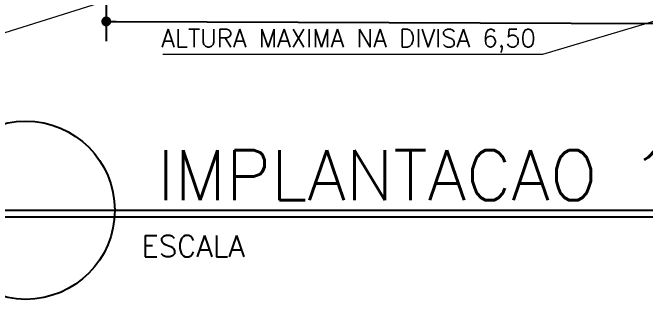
# Model space of a CAD drawing. Header units: inches. Extents: x 580771 to 672494, y 7715997 to 7829530.
# Drawn here: x 652804.4 to 653124.2, y 7716695.8 to 7716840.6 of the extents above; entities that cross this region are included whole.
import ezdxf

# ---------------------------------------------------------------- set-up
doc = ezdxf.new("R2010")
doc.units = ezdxf.units.IN
doc.header["$MEASUREMENT"] = 0
doc.header["$PDMODE"] = 2
for name, color, linetype in [('02', 2, 'Continuous'), ('1-ARQ-A', 1, 'Continuous'), ('1-ARQ-B', 2, 'Continuous'), ('1-ARQ-D', 4, 'Continuous'), ('NIVEL', 2, 'Continuous')]:
    doc.layers.add(name, color=color, linetype=linetype)
doc.layers.add('LINHAS FINAS', color=1, linetype='Continuous', lineweight=9)
doc.styles.add('R80E50', font='romans.shx', dxfattribs={"height": 10})
doc.styles.add('ROMANS', font='romans', dxfattribs={"height": 0.2})
doc.dimstyles.new('Copy of ARQ50 ESV1-250', dxfattribs={"dimscale": 50, "dimtxt": 10, "dimasz": 0.1, "dimexe": 0.2, "dimexo": 0.2, "dimgap": 0.1, "dimtad": 1, "dimdec": 0, "dimlfac": 5, "dimzin": 12, "dimdsep": 46, "dimtxsty": 'R80E50', "dimblk1": 'DOT', "dimblk2": 'DOT', "dimsah": 1, "dimcen": 0.4, "dimclrd": 15, "dimclre": 15, "dimclrt": 3, "dimadec": 0, "dimazin": 0, "dimtfac": 1, "dimtdec": 0, "dimtmove": 2, "dimatfit": 3, "dimldrblk": 'DOT', "dimfxl": 0.2, "dimtolj": 1, "dimtzin": 12, "dimarcsym": 0})

# ---------------------------------------------------------------- blocks, each defined once
blk = doc.blocks.new('_DOT')
at = {"color": 0, "linetype": 'ByBlock'}
blk.add_line((-0.5, 0), (-1, 0), dxfattribs=at)
at = {"color": 0, "linetype": 'ByBlock', "const_width": 0.5}
blk.add_lwpolyline([(-0.25, 0, 1), (0.25, 0, 1)], format="xyb", close=True, dxfattribs=at)
blk = doc.blocks.new('*D1504')
at = {"layer": 'Defpoints', "color": 0, "transparency": 16777216}
for p in [(652851.8, 7716872.53), (653680.81, 7716869.53), (653680.68, 7716833.19)]:
    blk.add_point(p, dxfattribs=at)
at = {"layer": 'NIVEL', "color": 15, "lineweight": -2, "transparency": 16777216}
for p, q in [((652851.76, 7716862.53), (652851.63, 7716826.19)), ((653680.78, 7716859.53), (653680.65, 7716823.19)), ((652856.67, 7716836.17), (653675.68, 7716833.21))]:
    blk.add_line(p, q, dxfattribs=at)
at = {"layer": 'NIVEL', "color": 15, "lineweight": -2, "transparency": 16777216, "xscale": 5, "yscale": 5, "zscale": 5}
for p, rotation in [((652851.67, 7716836.19), 179.7926612811908), ((653680.68, 7716833.19), 359.7926612811908)]:
    blk.add_blockref('_DOT', p, dxfattribs=dict(at, rotation=rotation))
at = {"layer": 'NIVEL', "color": 3, "transparency": 16777216, "insert": (653266.21, 7716844.69), "char_height": 10, "attachment_point": 5, "rotation": 359.7927, "style": 'R80E50'}
blk.add_mtext('\\A1;4116', dxfattribs=at)

msp = doc.modelspace()

# ---------------------------------------------------------------- linework, layer by layer
at = {"layer": '1-ARQ-A'}
for p, q in [((652749.574, 7716740.799), (653287.928, 7716740.799)), ((652749.574, 7716737.548), (653287.928, 7716737.548))]:
    msp.add_line(p, q, dxfattribs=at)
msp.add_circle((652810.973, 7716740.799), 45, dxfattribs=at)
at = {"layer": 'LINHAS FINAS', "lineweight": 5}
for points in [[(652493.697, 7716785.05), (652655.697, 7716785.05), (652947.955, 7716877.153)], [(652880.362, 7716819.604), (653072.365, 7716819.604), (653265.045, 7716877.153)]]:
    msp.add_lwpolyline(points, dxfattribs=at)

# ---------------------------------------------------------------- texts
at = {"layer": '02', "insert": (653068.866, 7716832.219), "char_height": 9, "width": 202.31557, "attachment_point": 3, "style": 'R80E50'}
msp.add_mtext('ALTURA MAXIMA NA DIVISA 6,50', dxfattribs=at)
at = {"layer": '1-ARQ-B', "linetype": 'Continuous', "style": 'ROMANS'}
msp.add_text('ESCALA                            1/250', height=10.8, dxfattribs=at).set_placement((652869.433, 7716717.282))
at = {"layer": '1-ARQ-D', "linetype": 'Continuous', "lineweight": 0, "style": 'ROMANS'}
msp.add_text('IMPLANTACAO 1 PAV', height=25.3125, dxfattribs=at).set_placement((652877.461, 7716745.85))

# ---------------------------------------------------------------- dimensions: what is measured, and where the dimension line sits
at = {"layer": 'NIVEL'}
dim = msp.add_aligned_dim(p1=(652851.8, 7716872.527), p2=(653680.813, 7716869.527), distance=-36.335, text='4116', dimstyle='Copy of ARQ50 ESV1-250', dxfattribs=at)
dim.commit()
dim.dimension.update_dxf_attribs({"geometry": '*D1504', "text_midpoint": (653266.211, 7716844.691)})

doc.saveas('drawing.dxf')
